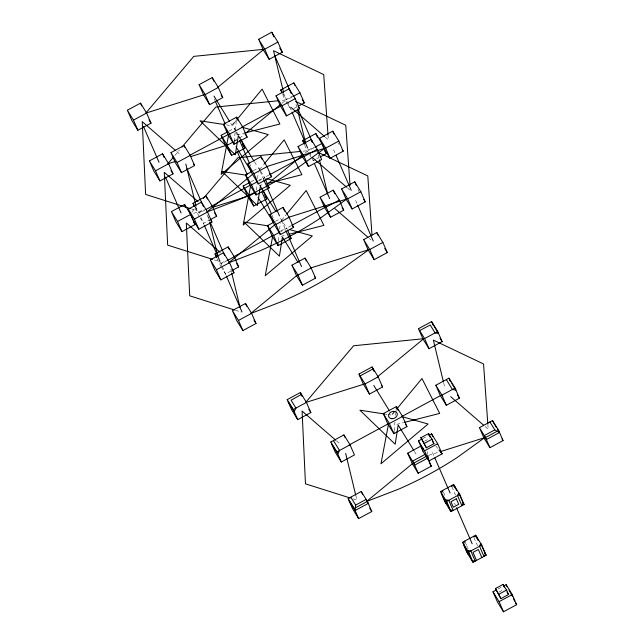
<?xml version="1.0" encoding="UTF-8"?>
<svg xmlns="http://www.w3.org/2000/svg" width="644" height="644" viewBox="0 0 644 644"><rect width="100%" height="100%" fill="white"/><g stroke="black" fill="none" stroke-linecap="round" stroke-linejoin="round"><path stroke-width="0.48" stroke-dasharray="3.22 2.42" d="M234.263 141.366L235.293 130.708M235.39 129.742L236.332 120.058M256.489 190.109L257.053 184.297M257.616 178.485L258.18 172.673M278.522 240.792L279.085 234.98M279.649 229.167L280.212 223.355M394.104 430.764L394.949 422.037M395.601 415.259L395.794 413.319M395.883 412.353L396.165 409.447M235.1 121.78L236.356 120.267M259.653 169.428L263.42 164.872M281.686 220.111L286.089 214.798M174.935 155.389L179.475 150.02M191.775 212.206L196.323 206.837M239.528 138.259L244.165 134.435M282.08 103.177L285.944 99.989L280.019 100.585M304.886 153.224L307.985 150.672L303.042 151.171M287.643 104.231L285.099 100.11L292.102 96.326M229.023 131.078L234.279 128.245L236.308 131.545M292.038 97.035L286.789 99.868L282.724 93.275M234.311 140.746L236.936 139.329M293.817 108.586L297.319 106.695M234.239 141.447L236.871 140.03M253.398 170.668L258.647 167.826L260.168 170.306M309.168 154.093L307.14 150.793L314.143 147.009M251.063 181.761L254.565 179.869M314.079 147.718L308.822 150.551L307.808 148.901M199.447 216.73L197.418 213.43L204.414 209.646M258.679 180.328L263.058 177.961L264.072 179.612M269.152 175.007L263.895 177.849L265.787 178.38M205.227 209.88L199.101 213.188L195.551 207.416M258.614 181.036L264.74 177.728L260.675 171.127M315.858 159.269L313.234 160.686L312.219 159.036M316.735 158.794L318.482 157.852M210.508 219.548L203.512 223.331L199.954 217.551M275.431 221.351L280.687 218.509L286.781 228.403L280.647 231.719M221.48 267.413L219.451 264.112L226.455 260.329M280.72 231.011L285.091 228.644M291.185 225.69L285.936 228.523L287.82 229.055M221.939 265.714L221.142 263.871L226.39 261.037M230.793 271.172L225.545 274.006L221.995 268.234M422.834 438.556L428.083 435.722M424.573 441.204L429.629 438.467M498.247 588.93L501.748 587.038M499.108 592.045L504.171 589.316M193.611 213.317L204.011 210.041M428.904 455.252L438.355 452.265M236.992 134.95L243.81 133.211M259.033 185.633L263.903 184.393M281.066 236.316L285.936 235.076M396.833 424.348L403.651 422.609M226.398 124.864L232.251 125.765L230.158 122.368M385.257 414.108L387.213 414.406M388.187 414.559L391.117 415.002M191.357 208.906L197.072 210.709L196.138 206.821M214.347 259.886L218.163 261.094M235.43 310.263L241.146 312.074M353.105 498.899L356.913 500.106L355.979 496.21M325.357 137.18L328.351 139.78L327.997 134.765M347.39 187.863L350.392 190.463M369.431 238.538L370.928 239.842M176.738 151.533L179.74 154.133M485.19 426.57L488.192 429.17L487.911 425.161M336.579 440.931L339.581 443.531M435.835 446.026L437.711 448.377M338.14 142.952L339.155 144.602M288.15 105.061L291.193 110.003M309.675 154.914L311.712 158.215M236.815 132.366L238.336 134.838M254.533 161.958L256.618 165.347M259.87 184.699L260.884 186.349M414.374 451.347L416.459 454.736M219.612 261.4L221.142 263.871M357.959 189.215L359.159 191.984M333.608 149.794L335.21 153.481M355.641 200.477L357.243 204.164M295.918 104.28L297.117 107.041M287.586 101.712L291.611 111.09M309.627 152.395L311.632 156.999M312.026 157.925L314.055 162.691M282.7 94.579L285.099 100.11M304.733 145.262L307.14 150.793M451.983 486.961L455.566 495.196M474.016 537.643L477.598 545.879M432.47 452.458L434.072 456.145M454.511 503.141L455.308 504.985M443.507 492.322L445.712 497.393M465.266 542.369L466.642 545.54M466.924 546.168L467.472 547.44M467.745 548.076L468.019 548.704M258.647 167.826L259.846 170.596M260.248 171.513L263.879 179.974M281.484 220.353L285.912 230.657M234.279 128.245L235.479 131.006M235.881 131.931L238.28 137.462M249.92 164.341L250.725 166.184M271.961 215.024L273.161 217.793M214.331 98.959L215.136 100.802M207.022 214.83L209.831 221.286M201.105 217.801L203.931 224.41M222.341 266.64L225.964 275.093M195.011 207.899L197.418 213.43M217.052 258.582L219.451 264.112M443.66 382.89L444.601 386.778M318.297 154.995L319.464 159.857M283.827 93.501L284.761 97.389M230.842 269.281L231.542 272.203M208.334 216.658L209.509 221.52M427.109 451.541L427.664 454.366"/><path stroke-width="0.97" d="M428.96 435.247L431.585 433.831L437.679 443.724L442.082 453.859L428.952 460.959L422.858 451.058L422.875 448.079M234.174 142.332L233.981 144.272L247.111 137.18L242.708 127.045L236.614 117.152L223.484 124.244L227.887 134.379L233.981 144.272L229.578 134.137L223.484 124.244M236.42 119.084L236.614 117.152L238.216 120.831M256.207 193.015L256.022 194.955L269.152 187.863L265.545 179.571M278.248 243.698L278.055 245.638L291.185 238.546L287.578 230.246M355.472 506.884L355.649 505.081L366.146 499.406L368.247 503.415L355.118 510.507L355.295 508.696M394.007 431.73L393.822 433.67L406.952 426.57L402.54 416.435L396.446 406.541L383.325 413.633L387.728 423.768L393.822 433.67L389.411 423.527L383.325 413.633M396.261 408.481L396.446 406.541L398.048 410.228M446.501 501.974L445.914 503.391L441.51 493.256L442.678 490.422L442.951 491.058M468.534 552.657L467.955 554.073L463.543 543.939L464.718 541.105L464.992 541.741M484.554 554.991L483.966 556.408L479.563 546.273L480.73 543.439L481.833 545.975M232.589 124.815L234.472 122.537M237.612 118.746L262.124 89.146L279.866 124.018L244.784 132.962M264.048 164.115L284.157 139.828L301.899 174.693L266.825 183.645M286.717 214.033L306.198 190.511L323.94 225.376L288.858 234.327M392.421 414.213L394.305 411.935M396.825 408.9L421.957 378.535L439.699 413.408L404.625 422.359M173.63 156.927L167.794 163.834L175.353 161.443M182.067 146.953L215.812 107.057L278.039 100.786M203.456 198.4L237.845 157.74L300.08 151.469M305.594 402.54L353.612 345.772L423.744 338.704L377.328 376.973M217.487 87.576L263.911 49.306L193.772 56.374L145.753 113.151L204.365 94.668M244.945 133.799L280.526 104.457M253.108 173.84L206.684 212.109L238.505 199.865A304.354 235.527 -23.5 0 0 297.584 167.947L324.834 148.273L267.18 166.45M266.978 184.474L302.567 155.14M275.141 224.523L228.725 262.792L260.546 250.548A304.354 235.527 -23.5 0 0 319.625 218.63L346.875 198.956L288.271 217.431M250.758 313.475L297.182 275.205M412.941 463.237L366.525 501.507L398.346 489.255A304.354 235.527 -23.5 0 0 457.425 457.337L484.674 437.662L441.196 451.372M127.375 110.229L140.505 103.129L146.599 113.03L151.01 123.165L137.88 130.257L131.787 120.364L127.375 110.229L133.469 120.122L137.88 130.257M258.655 39.292L271.784 32.2L277.878 42.093L282.289 52.236L269.16 59.329L263.066 49.427L258.655 39.292L264.748 49.194L269.16 59.329M133.469 120.122L146.599 113.03M199.109 84.654L212.238 77.562L218.332 87.455L222.735 97.598L209.614 104.69L203.52 94.789L199.109 84.654L205.203 94.555L209.614 104.69M264.748 49.194L277.878 42.093M205.203 94.555L218.332 87.455M149.416 160.903L162.546 153.811L168.639 163.713L173.043 173.848L159.913 180.94L153.819 171.046L149.416 160.903L155.51 170.805L159.913 180.94M281.895 92.736L280.695 89.975L293.825 82.883L299.919 92.776L304.322 102.911L298.196 106.228M170.974 152.612L184.095 145.52L190.189 155.413L194.601 165.556L181.471 172.648L175.377 162.747L170.974 152.612L177.068 162.513L181.471 172.648M275.994 95.867L289.124 88.775L295.218 98.669L299.621 108.804L286.491 115.904L280.406 106.002L275.994 95.867L282.088 105.761L286.491 115.904M155.51 170.805L168.639 163.713M241.17 139.981L244.776 148.273L231.647 155.373L225.553 145.472L221.15 135.337L227.276 132.028M292.915 96.56L299.919 92.776M189.352 155.534L228.733 134.258L221.142 174.387L268.258 134.612L242.804 127.432M241.862 127.166L281.243 105.882M177.068 162.513L190.189 155.413M229.578 134.137L242.708 127.045M282.088 105.761L295.218 98.669M231.647 155.373L227.243 145.23L233.369 141.922M247.851 163.826L260.981 156.733L267.075 166.627L271.486 176.762L258.357 183.862L252.263 173.96L247.851 163.826L253.945 173.719L258.357 183.862M171.449 211.586L184.578 204.494L190.672 214.388L195.084 224.531L181.954 231.623L175.86 221.721L171.449 211.586L177.543 221.488L181.954 231.623M304.33 144.345L302.728 140.658L315.858 133.566L321.952 143.459L326.363 153.594L320.237 156.903M194.206 206.056L193.007 203.295L206.136 196.203L212.23 206.096L216.634 216.231L210.508 219.548M245.517 174.918L251.611 184.82L256.022 194.955L249.928 185.061L245.517 174.918L251.643 171.61M298.035 146.55L311.157 139.458L317.251 149.352L321.662 159.487L308.532 166.579L302.439 156.685L298.035 146.55L304.121 156.444L308.532 166.579M188.306 209.187L201.435 202.095L207.529 211.989L211.932 222.132L198.811 229.224L192.717 219.322L188.306 209.187L194.399 219.089L198.811 229.224M253.945 173.719L267.075 166.627M319.585 138.259L332.715 131.167L338.808 141.06L343.212 151.195L330.09 158.287L323.996 148.394L319.585 138.259L325.679 148.152L330.09 158.287M177.543 221.488L190.672 214.388M263.211 190.664L266.809 198.956L253.688 206.048L247.594 196.154L243.182 186.019L249.309 182.711M314.948 147.243L321.952 143.459M211.385 206.217L250.774 184.941L243.174 225.07L290.291 185.295L266.729 178.646M270.021 174.532L303.284 156.564M206.104 209.405L212.23 206.096M251.611 184.82L256.867 181.978M304.121 156.444L317.251 149.352M194.399 219.089L207.529 211.989M325.679 148.152L338.808 141.06M253.688 206.048L249.276 195.913L255.402 192.604M269.892 214.508L283.022 207.416L289.116 217.31L293.519 227.445L280.39 234.537L274.296 224.643L269.892 214.508L275.986 224.402L280.39 234.537M216.65 257.664L215.048 253.978L228.169 246.885L234.263 256.779L238.674 266.914L232.548 270.222M267.558 225.601L273.652 235.503L278.055 245.638L271.961 235.736L267.558 225.601L273.684 222.293M320.068 197.233L333.198 190.141L339.291 200.034L343.695 210.169L330.565 217.261L324.479 207.368L320.068 197.233L326.162 207.127L330.565 217.261M210.347 259.87L223.476 252.778L229.562 262.672L233.973 272.806L220.844 279.899L214.75 270.005L210.347 259.87L216.44 269.764L220.844 279.899M275.986 224.402L289.116 217.31M341.626 188.942L354.747 181.841L360.841 191.743L365.253 201.878L352.123 208.97L346.029 199.077L341.626 188.942L347.72 198.835L352.123 208.97M234.295 256.425L272.806 235.624L265.207 275.753L312.332 235.978L289.703 229.594M292.062 225.215L325.317 207.247M227.268 260.562L234.263 256.779M273.652 235.503L279.778 232.186M326.162 207.127L339.291 200.034M216.44 269.764L229.562 262.672M347.72 198.835L360.841 191.743M291.925 265.191L305.055 258.099L311.149 267.993L315.56 278.127L302.43 285.22L296.337 275.326L291.925 265.191L298.019 275.085L302.43 285.22M232.379 310.553L245.509 303.461L251.603 313.354L256.006 323.489L242.885 330.581L236.791 320.688L232.379 310.553L238.473 320.446L242.885 330.581M298.019 275.085L311.149 267.993M363.659 239.616L376.788 232.524L382.882 242.426L387.286 252.561L374.164 259.653L368.07 249.751L363.659 239.616L369.753 249.518L374.164 259.653M238.473 320.446L251.603 313.354M369.753 249.518L382.882 242.426M287.216 399.618L300.346 392.526L306.439 402.42L310.843 412.554L297.721 419.655L291.627 409.753L287.216 399.618L293.31 409.512L297.721 419.655M418.495 328.69L431.625 321.589L437.719 331.491L442.122 341.626L428.993 348.718L422.907 338.825L418.495 328.69L424.589 338.583L428.993 348.718M293.31 409.512L306.439 402.42M358.95 374.051L372.079 366.951L378.173 376.853L382.576 386.988L369.447 394.08L363.361 384.186L358.95 374.051L365.043 383.945L369.447 394.08M424.589 338.583L437.719 331.491M365.043 383.945L378.173 376.853M330.807 442.009L343.936 434.909L350.03 444.811L354.442 454.946L341.312 462.038L335.218 452.144L330.807 442.009L336.901 451.903L341.312 462.038M435.835 385.257L448.965 378.165L455.05 388.066L459.462 398.201L446.332 405.293L440.238 395.4L435.835 385.257L441.929 395.158L446.332 405.293M349.185 444.932L388.574 423.647L380.974 463.785L428.091 424.002L402.645 416.821M401.703 416.555L441.084 395.279M336.901 451.903L350.03 444.811M389.411 423.527L402.54 416.435M441.929 395.158L455.05 388.066M420.959 437.687L428.55 433.581L432.035 439.248L433.959 443.676L426.376 447.773L420.959 437.687L426.376 447.773M422.858 451.058L418.455 440.923L421.957 439.031M424.444 443.346L432.035 439.248M427.713 457.868L431.319 466.159L418.189 473.251L412.104 463.358L407.692 453.215L420.822 446.123L422.343 448.602M427.849 455.308L428.952 460.959L424.549 450.816L437.679 443.724M425.692 454.044L412.571 461.136L414.664 465.145L427.793 458.053M348.146 498.585L361.276 491.485L367.37 501.386L371.773 511.521L358.644 518.613L352.55 508.72L348.146 498.585L354.24 508.478L358.644 518.613M418.189 473.251L413.786 463.116L426.916 456.024M479.426 427.648L492.555 420.556L498.649 430.45L503.053 440.585L489.923 447.685L483.829 437.783L479.426 427.648L485.52 437.542L489.923 447.685M496.379 430.756L494.801 429.894L484.296 435.569L486.397 439.57L499.527 432.478L497.498 429.178M354.24 508.478L367.37 501.386M485.52 437.542L498.649 430.45M440.488 491.605L453.618 484.513L459.711 494.407L464.123 504.542L450.993 511.634L444.899 501.74L440.488 491.605L446.582 501.499L450.993 511.634M446.582 501.499L459.711 494.407M462.529 542.288L475.658 535.196L481.752 545.09L486.156 555.225L473.026 562.317L466.932 552.423L462.529 542.288L468.623 552.182L473.026 562.317M468.623 552.182L481.752 545.09M495.502 588.527L503.085 584.43L506.57 590.089L508.494 594.517L500.911 598.622L495.502 588.527L500.911 598.622M503.495 586.096L506.12 584.672L512.213 594.573L516.625 604.708L503.495 611.8L497.401 601.907L492.99 591.764L496.492 589.88M498.987 594.187L506.57 590.089M503.495 611.8L499.084 601.665L512.213 594.573M251.659 313.161L282.579 301.223A304.354 235.527 -23.5 0 0 341.658 269.313L368.907 249.639L310.303 268.113M190.479 156.677L226.398 145.351M212.52 207.36L248.439 196.034M306.544 402.242L364.198 384.066M419.381 330.71L430.216 324.995L435.094 332.908L438.596 333.52L432.502 323.618M372.957 368.98L359.835 376.072M301.223 394.555L291.064 400.182L295.934 408.095L294.195 411.54L288.101 401.647M224.45 124.566L200.059 120.814L235.326 154.818L238.344 135.659L254.01 161.105M246.483 175.24L222.1 171.489L257.367 205.5L260.377 186.341L276.051 211.787M268.524 225.923L244.132 222.172L279.399 256.175L282.418 237.024L298.083 262.47M384.283 413.955L359.899 410.204L395.166 444.207L398.185 425.048L413.851 450.502M190.407 208.6L145.625 194.448L142.235 121.644L175.24 150.237M212.439 259.282L167.657 245.131L164.276 172.326L198.022 201.564M234.48 309.965L189.698 295.813L186.309 223.009L220.063 252.247M350.247 497.997L305.465 483.845L302.076 411.033L335.83 440.279M295.556 101.39L345.756 125.258L350.038 185.44M317.589 152.073L367.788 175.933L371.999 235.124M497.949 431.617L499.527 432.478M290.855 107.282L324.608 136.528M312.895 157.965L346.641 187.211M334.928 208.648L367.925 237.242M450.695 396.68L483.692 425.273M438.958 449.947L442.082 453.859L440.053 450.567M279.746 48.107L282.289 52.236M342.197 149.545L343.212 151.195M302.294 99.619L304.322 102.911M363.731 199.407L365.253 201.878M493.433 422.585L496.484 427.527M298.607 107.162L299.621 108.804M324.834 151.123L326.363 153.594M384.75 248.431L387.286 252.561M440.094 338.325L442.122 341.626M502.038 438.942L503.053 440.585M489.931 421.973L494.801 429.894M280.695 89.975L282.217 92.446M302.728 140.658L304.258 143.129M449.842 380.193L450.856 381.844M451.871 383.494L455.936 390.095L452.426 389.483L446.332 379.59M342.173 207.698L343.695 210.169M457.433 394.901L459.462 398.201M221.214 95.119L222.735 97.598M245.589 134.709L247.111 137.18M269.45 173.469L271.486 176.762M432.462 441.253L433.959 443.676M213.969 96.077L229.642 121.523M242.241 144.151L244.776 148.273M268.129 186.213L269.152 187.863M291.998 224.973L293.519 227.445M462.593 502.07L464.123 504.542M418.455 440.923L424.549 450.816M509.018 590.001L512.68 596.73M236.01 146.752L251.675 172.206M264.781 195.655L266.809 198.956M289.663 236.066L291.185 238.546M314.538 276.477L315.56 278.127M381.562 385.337L382.576 386.988M405.422 424.098L406.952 426.57M429.29 462.859L431.319 466.159M484.634 552.753L486.156 555.225M515.603 603.058L516.625 604.708M507.005 592.094L508.494 594.517M221.15 135.337L227.243 145.23M258.043 197.434L273.193 222.035M373.81 385.466L389.475 410.912M243.182 186.019L249.276 195.913M407.692 453.215L413.786 463.116M492.99 591.764L499.084 601.665M193.586 163.906L194.601 165.556M214.605 212.939L216.634 216.231M148.973 119.865L151.01 123.165M210.918 220.481L211.932 222.132M236.646 263.613L238.674 266.914M193.007 203.295L195.035 206.595M171.014 170.547L173.043 173.848M231.945 269.514L233.973 272.806M333.439 440.585L339.525 450.486L337.786 453.931L331.692 444.03M215.048 253.978L216.569 256.449M193.554 222.051L195.084 224.531M253.978 320.189L256.006 323.489M308.814 409.262L310.843 412.554M369.745 508.221L371.773 511.521M350.771 497.16L355.649 505.081M349.024 500.605L355.118 510.507M492.555 420.556L493.352 422.4M431.625 321.589L433.291 325.421M448.965 378.165L450.164 380.934M332.715 131.167L333.914 133.928M354.747 181.841L356.357 185.528M376.788 232.524L377.988 235.293M336.007 155.325L351.238 190.342M357.645 205.082L373.27 241.017M271.784 32.2L273.789 36.805M293.825 82.883L295.024 85.644M315.858 133.566L317.46 137.244M513.453 598.518L514.62 601.198M506.12 584.672L506.925 586.515M274.682 55.44L289.905 90.458M297.914 108.884L312.34 142.058M289.124 88.775L291.128 93.38M311.157 139.458L312.364 142.219M333.198 190.141L334.8 193.82M503.085 584.43L504.244 587.087M459.244 494.029L458.697 492.757L457.522 495.59L461.933 505.725L463.1 502.892L462.827 502.264M459.526 494.656L459.8 495.292M460.074 495.928L460.629 497.192M460.903 497.828L462.553 501.628M482.115 546.611L483.765 550.411M484.038 551.039L485.141 553.574M292.014 112.016L307.639 147.951M314.449 163.616L329.68 198.634M455.461 488.063L454.632 486.164L451.428 485.697L451.71 486.325M455.735 488.691L456.008 489.327M456.29 489.963L456.564 490.599M477.776 539.374L476.673 536.838L473.469 536.371L473.743 537.007M478.049 540.01L478.323 540.646M431.585 433.831L432.784 436.592M453.618 484.513L455.219 488.2M475.658 535.196L477.26 538.875M428.55 433.581L430.087 437.131M481.857 557.551L478.355 549.501L472.994 552.399L476.488 560.449M434.877 457.989L450.1 493.006M456.516 507.754L472.141 543.689M372.079 366.951L374.084 371.564M260.981 156.733L262.18 159.495M283.022 207.416L284.624 211.103M305.055 258.099L306.254 260.86M263.879 179.974L279.504 215.909M285.912 230.657L301.537 266.592M212.238 77.562L213.84 81.249M239.504 140.384L249.518 163.423M261.939 191.993L271.559 214.106M215.531 101.72L225.15 123.841M237.169 151.485L247.183 174.516M343.936 434.909L345.136 437.679M361.276 491.485L362.475 494.254M300.346 392.526L302.012 396.358M184.095 145.52L184.9 147.363M206.136 196.203L207.336 198.964M228.169 246.885L229.377 249.647M186.993 168.76L203.44 206.7M210.234 222.204L224.676 255.539M245.509 303.461L246.708 306.222M204.325 225.336L219.958 261.271M226.366 276.018L241.991 311.954M140.505 103.129L141.712 105.898M162.546 153.811L164.148 157.498M184.578 204.494L185.786 207.255M143.403 126.369L159.028 162.312M165.436 177.052L181.061 212.987M443.426 381.916L433.356 340.104L483.555 363.965L487.838 424.154M319.464 159.857L327.667 193.892M297.431 109.174L305.626 143.21M283.593 92.527L273.515 50.715L323.715 74.575L327.997 134.765M345.667 453.424L355.746 495.244M231.776 273.177L239.979 307.212M209.743 222.494L217.938 256.529M185.834 164.035L195.905 205.847M456.322 498.818L450.953 501.716L453.344 507.222L458.713 504.316L456.322 498.818M448.771 500.316L445.568 499.849L449.979 509.992L453.183 510.459L448.771 500.316M470.812 550.998L467.608 550.531L472.012 560.666L475.216 561.133L470.812 550.998M391.882 418.713A4.524 3.502 -23.5 0 0 397.139 413.368A4.524 3.502 -23.5 0 0 389.773 413.021A4.524 3.502 -23.5 0 0 391.882 418.713"/></g></svg>
